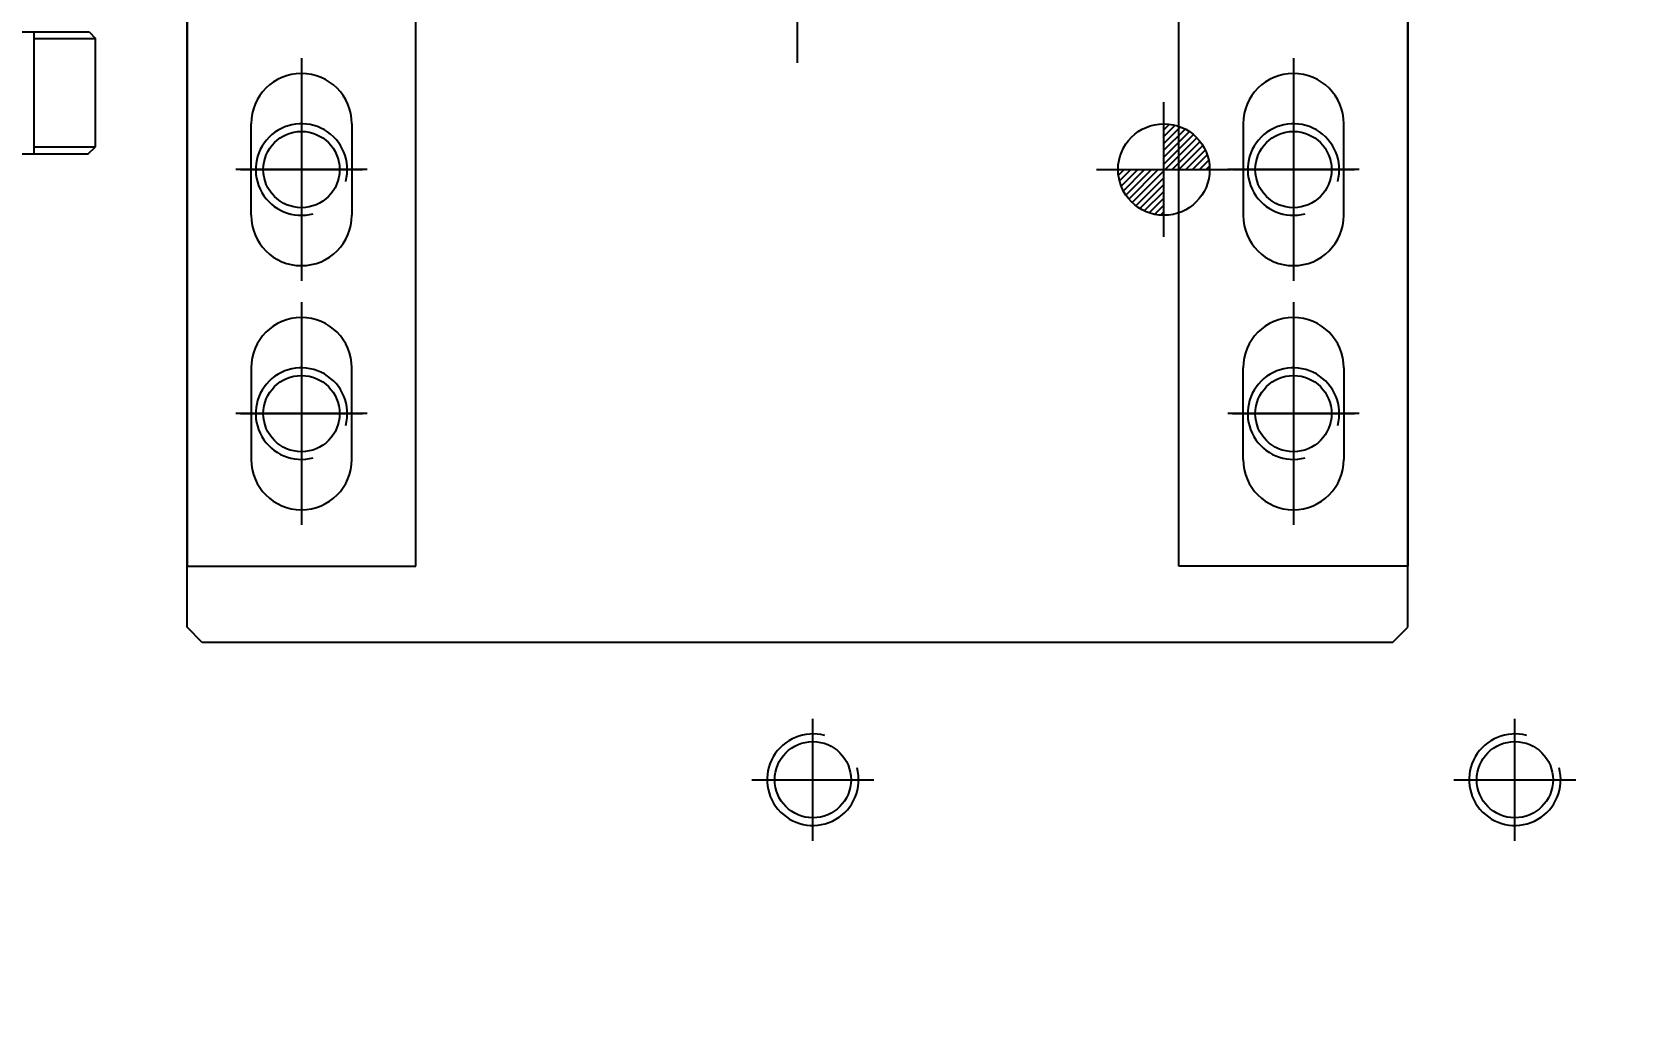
# Model space of a CAD drawing. Header units: inches. Extents: x 0 to 77285, y -118 to 40065.
# Drawn here: x 16878.5 to 16984.3, y 25537.3 to 25602.6 of the extents above; entities that cross this region are included whole.
import ezdxf

# ---------------------------------------------------------------- set-up
doc = ezdxf.new("R2010")
doc.units = ezdxf.units.IN
doc.header["$LTSCALE"] = 5
doc.header["$MEASUREMENT"] = 0
doc.layers.add('A', color=8, linetype='Continuous')
doc.styles.add('SCI', font='')
doc.styles.get('SCI').set_extended_font_data('Gulim')
doc.dimstyles.new('SCH', dxfattribs={"dimtxt": 2.5, "dimasz": 2, "dimexe": 1.25, "dimexo": 0.625, "dimtad": 1, "dimdec": 8, "dimtxsty": 'SCI', "dimcen": 2.5, "dimclrd": 4, "dimclre": 4, "dimclrt": 7, "dimadec": 8, "dimazin": 2, "dimtfac": 1, "dimtdec": 8, "dimtmove": 0, "dimatfit": 3, "dimfxl": 1, "dimarcsym": 0})
pattern_1 = [(45, (-1357.70558, 44345.5008), (-0.224506403, 0.224506403), [])]

# ---------------------------------------------------------------- blocks, each defined once
blk = doc.blocks.new('A$Cc399747e')
at = {"ltscale": 5}
h = blk.add_hatch(dxfattribs=at)
h.set_pattern_fill('ANSI31', color=256, scale=0.1)
h.set_pattern_definition(pattern_1)
edge = h.paths.add_edge_path()
edge.add_line((330.79, 683), (333.79, 683))
edge.add_arc((330.79, 683), 3, 0, 90)
edge.add_line((330.79, 686), (330.79, 683))
h = blk.add_hatch(dxfattribs=at)
h.set_pattern_fill('ANSI31', color=256, scale=0.1)
h.set_pattern_definition(pattern_1)
edge = h.paths.add_edge_path()
edge.add_line((330.79, 683), (327.79, 683))
edge.add_arc((330.79, 683), 3, 180, 270)
edge.add_line((330.79, 680), (330.79, 683))
for p, q in [((307.79, 727), (307.79, 719)), ((353.79, 727), (353.79, 719)), ((311.79, 723), (303.79, 723)), ((357.79, 723), (349.79, 723)), ((330.79, 687.41), (330.79, 678.59)), ((335.21, 683), (326.38, 683))]:
    blk.add_line(p, q, dxfattribs=at)
for p, q in [((315.8, 714), (314.8, 713)), ((315.8, 714), (393.8, 714)), ((393.8, 714), (394.8, 713)), ((314.8, 713), (314.8, 661)), ((394.8, 713), (394.8, 661)), ((314.8, 649), (314.8, 709)), ((314.8, 709), (329.8, 709)), ((329.8, 709), (329.8, 649)), ((394.8, 709), (379.8, 709)), ((379.8, 709), (379.8, 649)), ((394.8, 649), (394.8, 709)), ((322.3, 691.7), (322.3, 706.3)), ((387.3, 691.7), (387.3, 706.3)), ((322.3, 695), (322.3, 703)), ((387.3, 695), (387.3, 703)), ((319, 696), (319, 702)), ((325.6, 702), (325.6, 696)), ((384, 702), (384, 696)), ((390.6, 696), (390.6, 702)), ((318, 699), (326.6, 699)), ((326.3, 699), (318.3, 699)), ((383, 699), (391.6, 699)), ((391.3, 699), (383.3, 699)), ((322.3, 675.7), (322.3, 690.3)), ((387.3, 675.7), (387.3, 690.3)), ((322.3, 679), (322.3, 687)), ((387.3, 679), (387.3, 687)), ((319, 686), (319, 680)), ((325.6, 680), (325.6, 686)), ((384, 680), (384, 686)), ((390.6, 686), (390.6, 680)), ((318, 683), (326.6, 683)), ((326.3, 683), (318.3, 683)), ((383, 683), (391.6, 683)), ((391.3, 683), (383.3, 683)), ((401.3, 682), (400.8, 681.5)), ((404.83, 681.5), (400.8, 681.5)), ((400.8, 681.5), (400.8, 674.4)), ((401.3, 682), (442.3, 682)), ((404.83, 674), (404.83, 682)), ((329.8, 676), (329.8, 652)), ((354.8, 676), (354.8, 652)), ((379.8, 676), (379.8, 652)), ((404.83, 674.4), (400.8, 674.4)), ((401.2, 674), (400.8, 674.4)), ((401.2, 674), (442.4, 674))]:
    blk.add_line(p, q)
for centre, radius in [((307.79, 723), 2.5), ((353.79, 723), 2.5), ((330.79, 683), 3)]:
    blk.add_circle(centre, radius, dxfattribs=at)
for centre in [(322.3, 699), (387.3, 699), (322.3, 683), (387.3, 683)]:
    blk.add_circle(centre, 2.5)
for centre in [(307.79, 723), (353.79, 723)]:
    blk.add_arc(centre, 3, 255, 195, dxfattribs=at)
for centre, radius, start, end in [((322.3, 702), 3.3, 0, 180), ((387.3, 702), 3.3, 0, 180), ((322.3, 699), 3, 165, 105), ((387.3, 699), 3, 165, 105), ((322.3, 696), 3.3, 180, 0), ((387.3, 696), 3.3, 180, 0), ((322.3, 686), 3.3, 0, 180), ((387.3, 686), 3.3, 0, 180), ((322.3, 683), 3, 165, 105), ((387.3, 683), 3, 165, 105), ((322.3, 680), 3.3, 180, 0), ((387.3, 680), 3.3, 180, 0)]:
    blk.add_arc(centre, radius, start, end)
blk = doc.blocks.new('*D366')
at = {"color": 4, "lineweight": -2, "transparency": 16777216}
for p, q in [((12554.65, 23925.55), (12554.65, 28076.14)), ((17979.65, 23925.05), (17979.65, 28076.14)), ((12714.65, 27976.14), (17819.65, 27976.14))]:
    blk.add_line(p, q, dxfattribs=at)
at = {"color": 4, "transparency": 16777216}
for points in [[(12714.65, 28002.81), (12714.65, 27949.48), (12554.65, 27976.14)], [(17819.65, 28002.81), (17819.65, 27949.48), (17979.65, 27976.14)]]:
    blk.add_solid(points, dxfattribs=at)
at = {"layer": 'Defpoints', "color": 0, "transparency": 16777216}
for p in [(17979.65, 27976.14), (12554.65, 23875.55), (17979.65, 23875.05)]:
    blk.add_point(p, dxfattribs=at)
at = {"color": 7, "transparency": 16777216, "insert": (15267.15, 28128.81), "char_height": 200, "attachment_point": 5, "style": 'SCI'}
blk.add_mtext('5425', dxfattribs=at)
blk = doc.blocks.new('*D367')
at = {"color": 4, "lineweight": -2, "transparency": 16777216}
for p, q in [((12554.65, 23925.55), (12554.65, 29140.68)), ((21064.65, 23433.05), (21064.65, 29140.68)), ((12714.65, 29040.68), (20904.65, 29040.68))]:
    blk.add_line(p, q, dxfattribs=at)
at = {"color": 4, "transparency": 16777216}
for points in [[(12714.65, 29067.34), (12714.65, 29014.01), (12554.65, 29040.68)], [(20904.65, 29067.34), (20904.65, 29014.01), (21064.65, 29040.68)]]:
    blk.add_solid(points, dxfattribs=at)
at = {"layer": 'Defpoints', "color": 0, "transparency": 16777216}
for p in [(21064.65, 29040.68), (12554.65, 23875.55), (21064.65, 23383.05)]:
    blk.add_point(p, dxfattribs=at)
at = {"color": 7, "transparency": 16777216, "insert": (16809.65, 29193.47), "char_height": 200, "attachment_point": 5, "style": 'SCI'}
blk.add_mtext('8510', dxfattribs=at)
blk = doc.blocks.new('*D374')
at = {"color": 4, "lineweight": -2, "transparency": 16777216}
for p, q in [((12554.65, 23925.55), (12554.65, 30215.88)), ((37924.65, 23433.05), (37924.65, 30215.88)), ((12714.65, 30115.88), (37764.65, 30115.88))]:
    blk.add_line(p, q, dxfattribs=at)
at = {"color": 4, "transparency": 16777216}
for points in [[(12714.65, 30142.54), (12714.65, 30089.21), (12554.65, 30115.88)], [(37764.65, 30142.54), (37764.65, 30089.21), (37924.65, 30115.88)]]:
    blk.add_solid(points, dxfattribs=at)
at = {"layer": 'Defpoints', "color": 0, "transparency": 16777216}
for p in [(37924.65, 30115.88), (12554.65, 23875.55), (37924.65, 23383.05)]:
    blk.add_point(p, dxfattribs=at)
at = {"color": 7, "transparency": 16777216, "insert": (25239.65, 30268.54), "char_height": 200, "attachment_point": 5, "style": 'SCI'}
blk.add_mtext('25370', dxfattribs=at)

msp = doc.modelspace()

# ---------------------------------------------------------------- block references
at = {"layer": 'A', "rotation": 180}
msp.add_blockref('A$Cc399747e', (17283.44187244, 26276.55060516), dxfattribs=at)

# ---------------------------------------------------------------- dimensions: what is measured, and where the dimension line sits
for base, p2, picture, middle in [((37924.649780898, 30115.8761734788), (37924.649780898, 23383.0504762948), '*D374', (25239.649780898, 30268.5392893244)), ((21064.649780898, 29040.6754827387), (21064.649780898, 23383.0504762948), '*D367', (16809.649780898, 29193.4717543765)), ((17979.649780898, 27976.1433020648), (17979.649780898, 23875.0504762948), '*D366', (15267.149780898, 28128.8064179103))]:
    dim = msp.add_linear_dim(base=base, p1=(12554.649780898, 23875.5504762968), p2=p2, dimstyle='SCH', override={"dimscale": 80})
    dim.commit()
    dim.dimension.update_dxf_attribs({"geometry": picture, "text_midpoint": middle})

doc.saveas('drawing.dxf')
